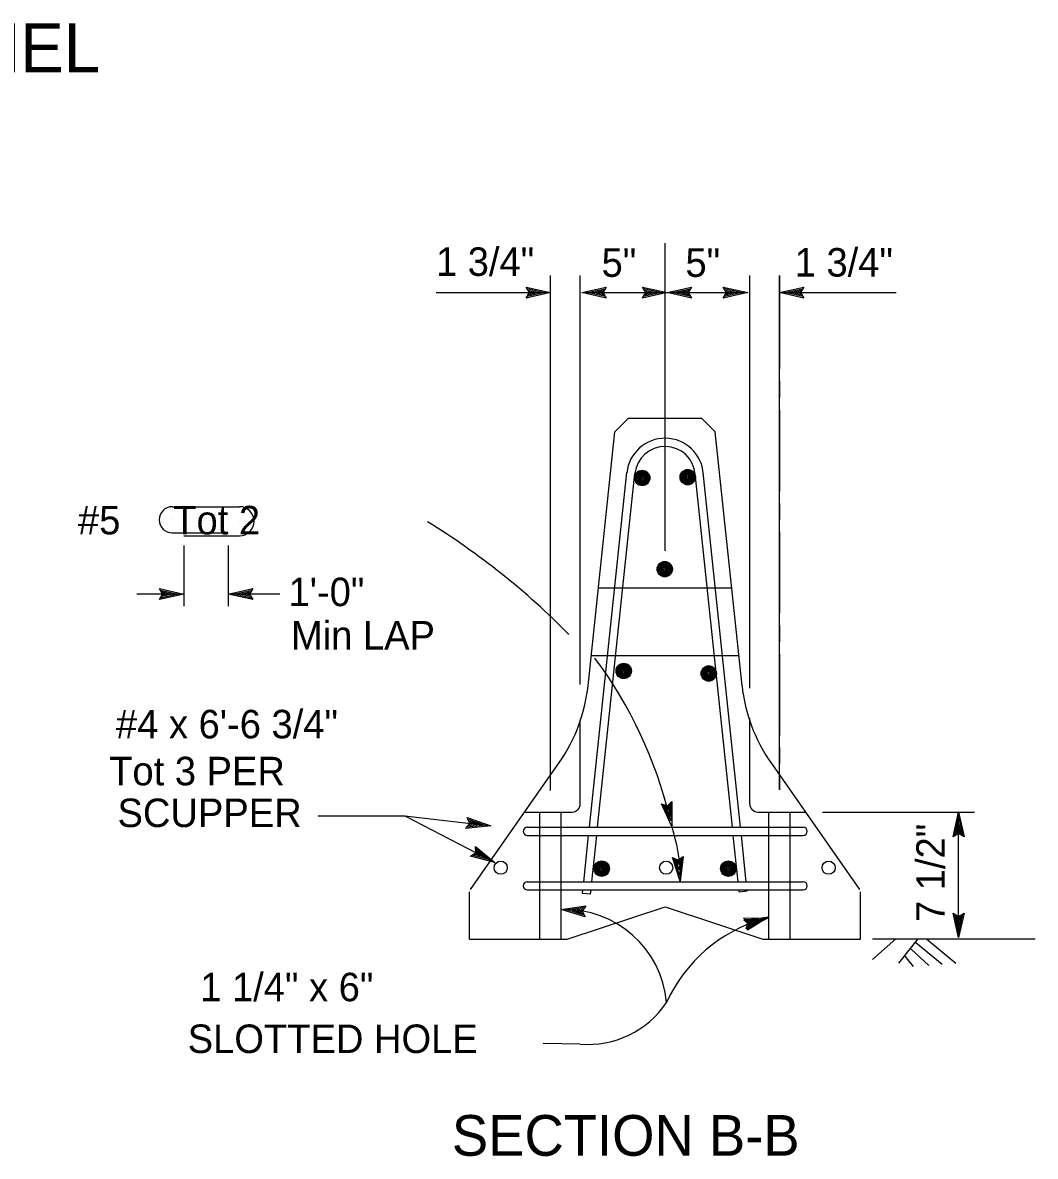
# Model space of a CAD drawing. Extents: x -894 to 866, y -476 to 714.
# Drawn here: x -353.1 to -104.3, y 112.5 to 391 of the extents above; entities that cross this region are included whole.
import ezdxf

# ---------------------------------------------------------------- set-up
doc = ezdxf.new("R2010")
doc.units = 0
for name, color, linetype in [('56 Stage 3 Anno', 7, 'Continuous'), ('57 Undefined', 7, 'Continuous'), ('60 Nongeo Data', 7, 'Continuous')]:
    doc.layers.add(name, color=color, linetype=linetype)

msp = doc.modelspace()

# ---------------------------------------------------------------- linework, layer by layer
at = {"layer": '56 Stage 3 Anno'}
for p, q in [((-195.31, 261.28), (-195.31, 336.83)), ((-223.44, 202.57), (-223.44, 328.91)), ((-216.14, 228.41), (-216.14, 328.91)), ((-174.48, 227.52), (-174.48, 328.91)), ((-167.19, 202.57), (-167.19, 328.91)), ((-228.64, 324.66), (-229.44, 326)), ((-229.44, 326), (-229.44, 326)), ((-229.44, 326), (-223.44, 324.66)), ((-215.75, 324.66), (-209.75, 325.99)), ((-209.75, 325.99), (-210.55, 324.66)), ((-209.75, 325.99), (-209.75, 325.99)), ((-200.01, 324.66), (-200.81, 326)), ((-200.81, 326), (-200.81, 326)), ((-200.81, 326), (-194.81, 324.66)), ((-194.81, 324.66), (-188.81, 325.99)), ((-188.81, 325.99), (-189.61, 324.66)), ((-188.81, 325.99), (-188.81, 325.99)), ((-180.2, 324.66), (-181, 326)), ((-181, 326), (-181, 326)), ((-181, 326), (-175, 324.66)), ((-167.19, 324.66), (-161.19, 325.99)), ((-161.19, 325.99), (-161.99, 324.66)), ((-161.19, 325.99), (-161.19, 325.99)), ((-251.56, 324.66), (-223.44, 324.66)), ((-223.44, 324.66), (-229.44, 323.33)), ((-229.44, 323.33), (-228.64, 324.66)), ((-229.44, 323.33), (-229.44, 323.33)), ((-229.22, 325.65), (-224.82, 324.66)), ((-224.83, 324.66), (-229.2, 323.69)), ((-226.2, 324.67), (-229.02, 324.04)), ((-228.98, 325.29), (-226.2, 324.67)), ((-228.81, 324.94), (-227.58, 324.67)), ((-227.58, 324.67), (-228.79, 324.4)), ((-223.44, 324.66), (-223.44, 324.66)), ((-209.75, 323.32), (-215.75, 324.66)), ((-215.75, 324.66), (-215.75, 324.66)), ((-215.75, 324.66), (-194.81, 324.66)), ((-209.96, 323.68), (-214.37, 324.66)), ((-214.35, 324.67), (-209.98, 325.63)), ((-212.98, 324.66), (-210.16, 325.29)), ((-210.2, 324.04), (-212.98, 324.66)), ((-211.6, 324.66), (-210.39, 324.93)), ((-210.37, 324.39), (-211.6, 324.66)), ((-210.55, 324.66), (-209.75, 323.32)), ((-209.75, 323.32), (-209.75, 323.32)), ((-194.81, 324.66), (-200.81, 323.33)), ((-200.81, 323.33), (-200.01, 324.66)), ((-200.81, 323.33), (-200.81, 323.33)), ((-200.59, 325.65), (-196.19, 324.66)), ((-196.2, 324.66), (-200.57, 323.69)), ((-197.57, 324.67), (-200.39, 324.04)), ((-200.36, 325.29), (-197.57, 324.67)), ((-200.18, 324.94), (-198.95, 324.67)), ((-198.95, 324.67), (-200.16, 324.4)), ((-194.81, 324.66), (-175, 324.66)), ((-194.81, 324.66), (-194.81, 324.66)), ((-188.81, 323.32), (-194.81, 324.66)), ((-194.81, 324.66), (-194.81, 324.66)), ((-189.02, 323.68), (-193.43, 324.66)), ((-193.42, 324.67), (-189.04, 325.63)), ((-192.04, 324.66), (-189.22, 325.29)), ((-189.26, 324.04), (-192.04, 324.66)), ((-190.66, 324.66), (-189.45, 324.93)), ((-189.43, 324.39), (-190.66, 324.66)), ((-189.61, 324.66), (-188.81, 323.32)), ((-188.81, 323.32), (-188.81, 323.32)), ((-175, 324.66), (-181, 323.33)), ((-181, 323.33), (-180.2, 324.66)), ((-181, 323.33), (-181, 323.33)), ((-180.78, 325.65), (-176.38, 324.66)), ((-176.39, 324.66), (-180.76, 323.69)), ((-177.76, 324.67), (-180.59, 324.04)), ((-180.55, 325.29), (-177.76, 324.67)), ((-180.37, 324.94), (-179.14, 324.67)), ((-179.14, 324.67), (-180.35, 324.4)), ((-175, 324.66), (-175, 324.66)), ((-167.19, 324.66), (-138.53, 324.66)), ((-161.19, 323.32), (-167.19, 324.66)), ((-167.19, 324.66), (-167.19, 324.66)), ((-161.4, 323.68), (-165.81, 324.66)), ((-165.79, 324.67), (-161.42, 325.63)), ((-164.42, 324.66), (-161.6, 325.29)), ((-161.64, 324.04), (-164.42, 324.66)), ((-163.04, 324.66), (-161.83, 324.93)), ((-161.81, 324.39), (-163.04, 324.66)), ((-161.99, 324.66), (-161.19, 323.32)), ((-161.19, 323.32), (-161.19, 323.32)), ((-193.6, 193.55), (-196.2, 199.12)), ((-196.2, 199.12), (-196.2, 199.12)), ((-196.2, 199.12), (-194.73, 198.63)), ((-193.9, 194.91), (-195.8, 198.97)), ((-194.2, 196.25), (-195.42, 198.87)), ((-194.5, 197.6), (-195.02, 198.72)), ((-194.73, 198.63), (-193.6, 199.7)), ((-194.5, 198.86), (-194.5, 197.6)), ((-194.2, 199.1), (-194.2, 196.25)), ((-193.9, 199.41), (-193.9, 194.9)), ((-193.6, 199.7), (-193.6, 199.7)), ((-193.6, 199.7), (-193.6, 193.55)), ((-280.51, 196.19), (-259.27, 196.19)), ((-259.27, 196.19), (-237.16, 184.7)), ((-259.27, 196.19), (-238.09, 193.68)), ((-243.26, 194.29), (-243.89, 195.72)), ((-243.89, 195.72), (-243.89, 195.72)), ((-243.89, 195.72), (-238.09, 193.68)), ((-243.72, 195.34), (-239.46, 193.84)), ((-243.53, 194.95), (-240.84, 194.01)), ((-156.61, 197.09), (-119.25, 197.09)), ((-124.51, 191.03), (-123.17, 197.03)), ((-124.15, 191.25), (-123.17, 195.65)), ((-123.17, 166.24), (-123.17, 197.03)), ((-123.17, 197.03), (-123.17, 197.03)), ((-123.17, 197.03), (-121.84, 191.03)), ((-123.16, 195.64), (-122.2, 191.26)), ((-244.21, 193.07), (-243.26, 194.29)), ((-238.09, 193.68), (-244.21, 193.07)), ((-244.21, 193.07), (-244.21, 193.07)), ((-239.48, 193.84), (-243.93, 193.4)), ((-240.84, 194.01), (-243.72, 193.72)), ((-242.21, 194.17), (-243.44, 194.05)), ((-243.4, 194.59), (-242.21, 194.17)), ((-238.09, 193.68), (-238.09, 193.68)), ((-193.6, 193.55), (-193.6, 193.55)), ((-123.79, 191.48), (-123.17, 194.27)), ((-123.45, 191.66), (-123.17, 192.89)), ((-123.17, 194.27), (-122.54, 191.44)), ((-123.17, 192.89), (-122.9, 191.68)), ((-123.17, 191.83), (-124.51, 191.03)), ((-124.51, 191.03), (-124.51, 191.03)), ((-121.84, 191.03), (-123.17, 191.83)), ((-121.84, 191.03), (-121.84, 191.03)), ((-243.1, 186.29), (-241.77, 187.1)), ((-239.61, 185.97), (-242.4, 186.72)), ((-240.83, 186.61), (-242.03, 186.93)), ((-241.77, 187.1), (-241.86, 188.65)), ((-241.86, 188.65), (-241.86, 188.65)), ((-241.86, 188.65), (-237.16, 184.7)), ((-241.84, 188.24), (-238.38, 185.34)), ((-241.8, 187.42), (-240.83, 186.61)), ((-241.79, 187.81), (-239.61, 185.97)), ((-237.16, 184.7), (-243.1, 186.29)), ((-243.1, 186.29), (-243.1, 186.29)), ((-238.39, 185.34), (-242.72, 186.5)), ((-237.16, 184.7), (-237.16, 184.7)), ((-191.58, 180.11), (-193.47, 185.96)), ((-193.47, 185.96), (-193.47, 185.96)), ((-193.47, 185.96), (-192.07, 185.29)), ((-191.72, 181.5), (-193.09, 185.76)), ((-191.84, 182.86), (-192.73, 185.62)), ((-191.97, 184.24), (-192.35, 185.42)), ((-192.07, 185.29), (-190.81, 186.21)), ((-191.81, 185.49), (-191.97, 184.24)), ((-191.48, 185.7), (-191.84, 182.86)), ((-191.15, 185.96), (-191.71, 181.49)), ((-190.81, 186.21), (-191.58, 180.11)), ((-190.81, 186.21), (-190.81, 186.21)), ((-191.58, 180.11), (-191.58, 180.11)), ((-220.82, 173.16), (-214.74, 174.05)), ((-214.94, 171.39), (-220.82, 173.16)), ((-220.82, 173.16), (-220.82, 173.16)), ((-215.13, 171.76), (-219.45, 173.06)), ((-219.44, 173.06), (-215, 173.71)), ((-218.07, 172.96), (-215.21, 173.38)), ((-215.34, 172.13), (-218.07, 172.96)), ((-216.69, 172.86), (-215.47, 173.04)), ((-215.49, 172.49), (-216.69, 172.86)), ((-214.74, 174.05), (-215.64, 172.78)), ((-215.64, 172.78), (-214.94, 171.39)), ((-214.74, 174.05), (-214.74, 174.05)), ((-214.94, 171.39), (-214.94, 171.39)), ((-176.04, 171.01), (-169.89, 171.15)), ((-174.94, 169.9), (-176.04, 171.01)), ((-176.04, 171.01), (-176.04, 171.01)), ((-175.92, 170.57), (-169.82, 171.36)), ((-174.71, 169.59), (-175.92, 170.57)), ((-175.92, 170.57), (-175.92, 170.57)), ((-175.74, 170.72), (-171.23, 170.82)), ((-175.59, 170.31), (-171.12, 170.89)), ((-175.43, 170.42), (-172.57, 170.49)), ((-169.89, 171.15), (-175.39, 168.42)), ((-175.39, 168.42), (-174.94, 169.9)), ((-171.24, 170.82), (-175.25, 168.82)), ((-175.25, 170.05), (-172.42, 170.42)), ((-175.17, 170.13), (-173.91, 170.16)), ((-172.57, 170.49), (-175.16, 169.2)), ((-173.91, 170.16), (-175.02, 169.61)), ((-169.82, 171.36), (-175.01, 168.06)), ((-174.97, 169.79), (-173.72, 169.95)), ((-171.13, 170.88), (-174.91, 168.48)), ((-172.42, 170.42), (-174.86, 168.87)), ((-173.72, 169.95), (-174.76, 169.29)), ((-169.89, 171.15), (-169.89, 171.15)), ((-169.82, 171.36), (-169.82, 171.36)), ((-123.17, 166.24), (-124.5, 172.24)), ((-124.5, 172.24), (-124.5, 172.24)), ((-124.5, 172.24), (-123.17, 171.44)), ((-123.17, 167.63), (-124.14, 172.01)), ((-123.17, 169), (-123.79, 171.83)), ((-123.16, 170.38), (-123.43, 171.59)), ((-123.17, 171.44), (-121.83, 172.24)), ((-121.83, 172.24), (-123.17, 166.24)), ((-122.18, 172.02), (-123.17, 167.62)), ((-122.54, 171.79), (-123.17, 169)), ((-122.89, 171.61), (-123.16, 170.38)), ((-121.83, 172.24), (-121.83, 172.24)), ((-175.39, 168.42), (-175.39, 168.42)), ((-175.01, 168.06), (-174.71, 169.59)), ((-175.01, 168.06), (-175.01, 168.06)), ((-123.17, 166.24), (-123.17, 166.24)), ((-216.19, 140.1), (-225.28, 140.25))]:
    msp.add_line(p, q, dxfattribs=at)
for points in [[(-223.44, 325.57), (-223.44, 328.91)], [(-167.19, 328.91), (-167.19, 305.91)], [(-223.44, 318.57), (-223.44, 322.57)], [(-223.44, 295.57), (-223.44, 315.57)], [(-167.19, 302.91), (-167.19, 298.91)], [(-167.19, 295.91), (-167.19, 275.91)], [(-223.44, 288.57), (-223.44, 292.57)], [(-223.44, 265.57), (-223.44, 285.57)], [(-167.19, 272.91), (-167.19, 268.91)], [(-167.19, 265.91), (-167.19, 245.91)], [(-223.44, 258.57), (-223.44, 262.57)], [(-223.44, 235.57), (-223.44, 255.57)], [(-167.19, 242.91), (-167.19, 238.91)], [(-167.19, 235.91), (-167.19, 215.91)], [(-223.44, 228.57), (-223.44, 232.57)], [(-223.44, 202.39), (-223.44, 225.57)], [(-167.19, 212.91), (-167.19, 208.91)], [(-167.19, 205.91), (-167.19, 202.57)]]:
    msp.add_lwpolyline(points, dxfattribs=at)
for centre, radius, start, end in [((-351.52, 109.82), 186.33, 44.6295, 58.3163), ((-300.6, 169.7), 109.59, 13.7806, 36.519), ((-219.87, 148.09), 25.05, 5.1327, 91.8261), ((-160.87, 134.86), 37.4, 105.8071, 155.5563), ((-214.22, 163.23), 23.21, 265.1171, 326.2479)]:
    msp.add_arc(centre, radius, start, end, dxfattribs=at)
msp.add_spline([(-193.63, 193.48), (-191.66, 181.77), (-191.73, 180.35)], degree=3, dxfattribs=at)
at = {"layer": '57 Undefined'}
for p, q in [((-316.38, 272.09), (-299.86, 272.09)), ((-316.38, 272.09), (-316.38, 272.09)), ((-299.86, 272.09), (-299.86, 272.09)), ((-316.38, 268.88), (-316.38, 268.88)), ((-299.86, 268.5), (-299.86, 268.5)), ((-316.38, 265.67), (-302.6, 265.67)), ((-316.38, 265.67), (-316.38, 265.67)), ((-313.51, 264.91), (-299.86, 264.91)), ((-299.86, 264.91), (-299.86, 264.91)), ((-313.51, 262.59), (-313.51, 247.67)), ((-302.6, 262.59), (-302.6, 247.67)), ((-313.51, 250.63), (-325.1, 250.63)), ((-318.71, 250.63), (-319.51, 251.97)), ((-319.51, 251.97), (-319.51, 251.97)), ((-319.51, 251.97), (-313.51, 250.63)), ((-313.51, 250.63), (-319.51, 249.3)), ((-319.51, 249.3), (-318.71, 250.63)), ((-319.3, 251.62), (-314.89, 250.63)), ((-314.91, 250.63), (-319.28, 249.66)), ((-316.28, 250.64), (-319.1, 250.01)), ((-319.06, 251.26), (-316.28, 250.64)), ((-318.89, 250.91), (-317.66, 250.64)), ((-317.66, 250.64), (-318.87, 250.37)), ((-313.51, 250.63), (-313.51, 250.63)), ((-302.6, 250.63), (-296.6, 251.96)), ((-289.96, 250.63), (-302.6, 250.63)), ((-296.6, 249.29), (-302.6, 250.63)), ((-302.6, 250.63), (-302.6, 250.63)), ((-296.82, 249.65), (-301.22, 250.63)), ((-301.21, 250.64), (-296.84, 251.6)), ((-299.84, 250.63), (-297.02, 251.26)), ((-297.05, 250.01), (-299.84, 250.63)), ((-298.46, 250.63), (-297.25, 250.9)), ((-297.23, 250.36), (-298.46, 250.63)), ((-296.6, 251.96), (-297.4, 250.63)), ((-297.4, 250.63), (-296.6, 249.29)), ((-296.6, 251.96), (-296.6, 251.96)), ((-319.51, 249.3), (-319.51, 249.3)), ((-296.6, 249.29), (-296.6, 249.29))]:
    msp.add_line(p, q, dxfattribs=at)
for centre, radius, start, end in [((-316.38, 268.88), 3.21, 90, 270), ((-299.86, 268.5), 3.59, 270, 90)]:
    msp.add_arc(centre, radius, start, end, dxfattribs=at)
at = {"layer": '60 Nongeo Data'}
for p, q in [((-204.31, 293.84), (-207.66, 290.49)), ((-204.31, 293.84), (-186.31, 293.84)), ((-186.31, 293.84), (-182.96, 290.49)), ((-214.23, 228.12), (-207.66, 290.49)), ((-176.39, 228.12), (-182.96, 290.49)), ((-213.87, 193.34), (-204.7, 280.45)), ((-211.86, 193.34), (-202.71, 280.24)), ((-178.76, 193.34), (-187.91, 280.26)), ((-176.75, 193.34), (-185.92, 280.47)), ((-211.7, 252.14), (-178.92, 252.14)), ((-213.45, 235.54), (-177.17, 235.54)), ((-174.48, 199.09), (-174.48, 220.11)), ((-216.14, 199.09), (-216.14, 219.42)), ((-243.13, 178.1), (-221.24, 209.37)), ((-169.45, 209.47), (-147.49, 178.1)), ((-229.84, 197.09), (-218.14, 197.09)), ((-226.04, 165.84), (-226.04, 197.09)), ((-220.83, 165.84), (-220.83, 197.09)), ((-172.48, 197.09), (-160.79, 197.09)), ((-169.79, 165.84), (-169.79, 197.09)), ((-164.58, 165.84), (-164.58, 197.09)), ((-229.14, 193.34), (-161.37, 193.34)), ((-229.14, 191.34), (-161.37, 191.34)), ((-215.28, 179.95), (-214.08, 191.34)), ((-213.26, 179.97), (-212.07, 191.34)), ((-177.36, 179.96), (-178.55, 191.34)), ((-175.35, 179.96), (-176.54, 191.34)), ((-229.14, 179.96), (-161.37, 179.96)), ((-243.31, 165.84), (-243.31, 177.53)), ((-229.14, 177.96), (-161.37, 177.96)), ((-215.58, 177.1), (-215.49, 177.96)), ((-213.59, 176.89), (-215.58, 177.1)), ((-213.59, 176.89), (-213.47, 177.96)), ((-177.1, 177.52), (-177.15, 177.96)), ((-177.1, 177.52), (-175.11, 177.73)), ((-175.11, 177.73), (-175.13, 177.96)), ((-147.31, 165.84), (-147.31, 177.53)), ((-219.31, 165.84), (-195.31, 173.84)), ((-195.31, 173.84), (-171.31, 165.84)), ((-243.31, 165.84), (-219.31, 165.84)), ((-171.31, 165.84), (-147.31, 165.84)), ((-138.62, 165.96), (-144.33, 160.89)), ((-144.33, 165.95), (-104.33, 165.95)), ((-133.22, 165.93), (-137.92, 159.94)), ((-133.68, 165.03), (-127.24, 159.72)), ((-131.02, 165.9), (-123.82, 159.97)), ((-136.42, 161.66), (-134.36, 159.13)), ((-134.86, 163.38), (-130.46, 159.37))]:
    msp.add_line(p, q, dxfattribs=at)
for centre, radius in [((-189.73, 279.35), 1.89), ((-200.91, 279.15), 1.89), ((-200.91, 279.15), 1.66), ((-200.91, 279.15), 1.44), ((-200.91, 279.15), 1.21), ((-200.91, 279.15), 0.983), ((-200.91, 279.15), 0.756), ((-200.91, 279.15), 0.529), ((-200.91, 279.15), 0.227), ((-189.73, 279.35), 1.66), ((-189.73, 279.35), 1.44), ((-189.73, 279.35), 1.21), ((-189.73, 279.35), 0.983), ((-189.73, 279.35), 0.756), ((-189.73, 279.35), 0.529), ((-189.73, 279.35), 0.227), ((-195.37, 256.75), 1.89), ((-195.37, 256.75), 1.66), ((-195.37, 256.75), 1.44), ((-195.37, 256.75), 1.21), ((-195.37, 256.75), 0.983), ((-195.37, 256.75), 0.756), ((-195.37, 256.75), 0.529), ((-195.37, 256.75), 0.227), ((-205.46, 231.75), 1.89), ((-205.46, 231.75), 1.66), ((-205.46, 231.75), 1.44), ((-205.46, 231.75), 1.21), ((-205.46, 231.75), 0.983), ((-205.46, 231.75), 0.756), ((-205.46, 231.75), 0.529), ((-205.46, 231.75), 0.227), ((-184.56, 231.13), 1.89), ((-184.56, 231.13), 1.66), ((-184.56, 231.13), 1.44), ((-184.56, 231.13), 1.21), ((-184.56, 231.13), 0.983), ((-184.56, 231.13), 0.756), ((-184.56, 231.13), 0.529), ((-184.56, 231.13), 0.227), ((-235.68, 183.42), 1.62), ((-210.87, 183.19), 1.89), ((-210.87, 183.19), 1.66), ((-210.87, 183.19), 1.44), ((-210.87, 183.19), 1.21), ((-210.87, 183.19), 0.983), ((-210.87, 183.19), 0.756), ((-195.02, 183.42), 1.62), ((-179.75, 183.19), 1.89), ((-179.75, 183.19), 1.66), ((-179.75, 183.19), 1.44), ((-179.75, 183.19), 1.21), ((-179.75, 183.19), 0.983), ((-179.75, 183.19), 0.756), ((-155.12, 183.42), 1.62), ((-210.87, 183.19), 0.529), ((-210.87, 183.19), 0.227), ((-179.75, 183.19), 0.529), ((-179.75, 183.19), 0.227)]:
    msp.add_circle(centre, radius, dxfattribs=at)
for centre, radius, start, end in [((-195.31, 279.46), 9.44, 4.2454, 173.9899), ((-195.31, 279.46), 7.44, 4.245, 173.9881), ((-254.01, 232.31), 40, 325.0077, 353.9904), ((-136.61, 232.31), 40, 186.009, 214.992), ((-218.14, 199.09), 2, 270, 0), ((-172.48, 199.09), 2, 180, 270), ((-229.14, 192.34), 1, 90, 270), ((-161.37, 192.34), 1, 270, 90), ((-229.14, 178.96), 1, 90, 270), ((-161.37, 178.96), 1, 270, 90)]:
    msp.add_arc(centre, radius, start, end, dxfattribs=at)

# ---------------------------------------------------------------- texts
at = {"layer": '57 Undefined'}
for s, height, p in [('TYPICAL PANEL', 12, (-458.06, 378.79)), ('1 3/4"', 7, (-251.59, 328.78)), ('5"', 7, (-210.89, 328.54)), ('5"', 7, (-190.29, 328.54)), ('1 3/4"', 7, (-163.45, 328.61)), ('#5     Tot 2', 7, (-339.54, 265.29)), ('1\'-0"', 7, (-287.81, 247.66)), ('Min LAP', 7, (-287.21, 237.01)), ('#4 x 6\'-6 3/4"', 7, (-330.2, 215.19)), ('Tot 3 PER', 7, (-331.88, 203.66)), ('SCUPPER', 7, (-329.83, 193.4)), ('1 1/4" x 6"', 7, (-309.51, 150.62)), ('SLOTTED HOLE', 7, (-312.58, 137.91)), ('SECTION B-B', 10, (-247.68, 112.67))]:
    msp.add_text(s, height=height, dxfattribs=at).set_placement(p)
msp.add_text('7 1/2"', height=7, rotation=90, dxfattribs=at).set_placement((-126.57, 170.08))

doc.saveas('drawing.dxf')
